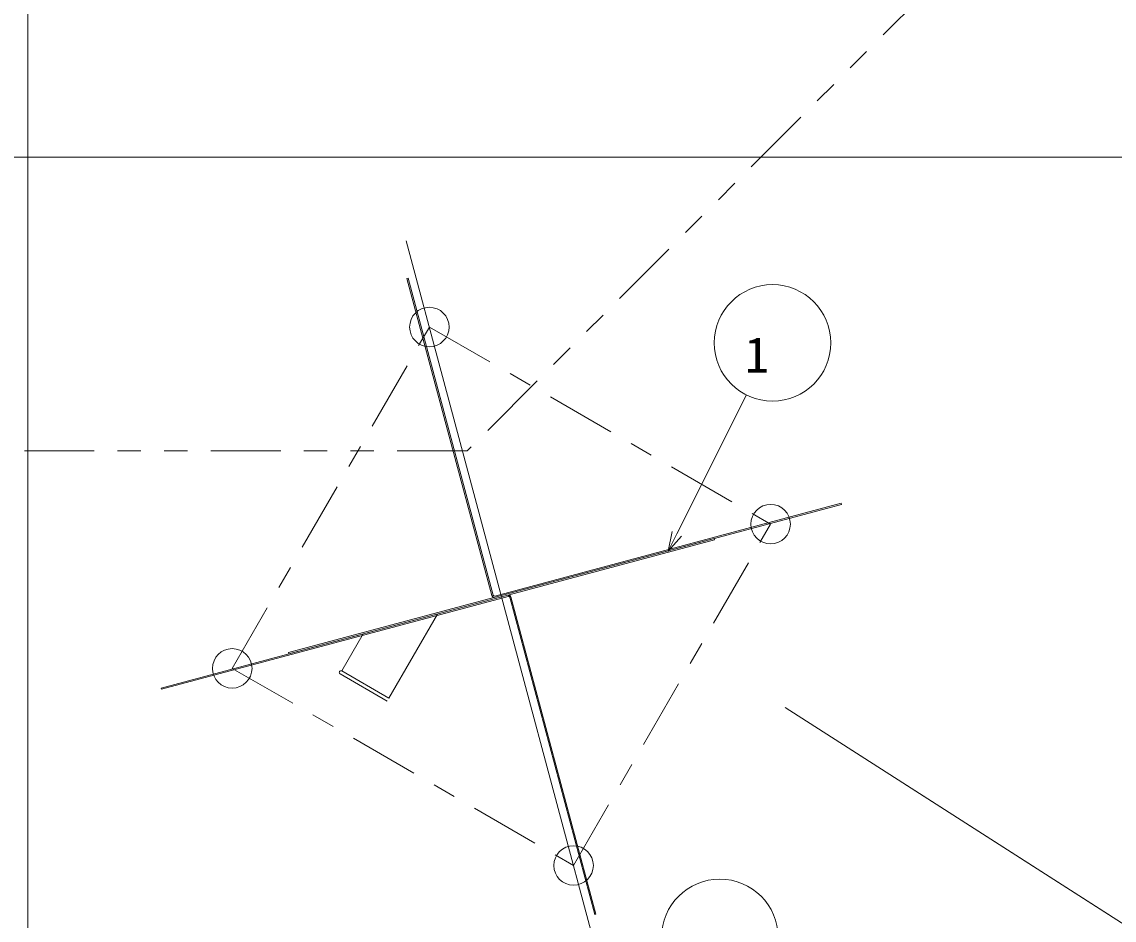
# Model space of a CAD drawing. Units: millimetres on the paper. Extents: x 0 to 420, y -594 to 297.
# Drawn here: x 83.36 to 130.24, y 189.89 to 228.45 of the extents above; entities that cross this region are included whole.
import ezdxf
from ezdxf.enums import TextEntityAlignment as Align

# ---------------------------------------------------------------- set-up
doc = ezdxf.new("R2010")
doc.units = ezdxf.units.MM
doc.linetypes.add('USER2', pattern=[6, 3, -1, 1, -1])
doc.linetypes.add('USER3', pattern=[8, 3, -1, 1, -1, 1, -1])
for name, color, linetype, lineweight in [('2D', 7, 'Continuous', 13), ('2D_DIMENSION', 7, 'Continuous', 13), ('2D_OUTLINE', 7, 'USER3', 13), ('AM_5', 7, 'Continuous', 13), ('FOOTING_C', 7, 'USER2', 13)]:
    doc.layers.add(name, color=color, linetype=linetype, lineweight=lineweight)
doc.styles.add('ＭＳ ゴシック', font='')
doc.styles.get('ＭＳ ゴシック').set_extended_font_data('MS Gothic')

msp = doc.modelspace()

# ---------------------------------------------------------------- linework, layer by layer
at = {"layer": '2D'}
for p, q in [((107.993, 188.672), (99.852, 219.056)), ((99.936, 217.453), (99.885, 217.439)), ((99.885, 217.439), (103.533, 203.825)), ((99.936, 217.453), (103.584, 203.838)), ((118.528, 207.787), (103.65, 203.801)), ((103.664, 203.749), (118.542, 207.736)), ((118.542, 207.736), (118.528, 207.787)), ((94.804, 201.375), (113.064, 206.268)), ((94.818, 201.324), (113.078, 206.217)), ((113.078, 206.217), (113.064, 206.268)), ((104.218, 203.843), (89.34, 199.856)), ((89.354, 199.805), (104.232, 203.791)), ((107.945, 190.139), (104.297, 203.753)), ((107.997, 190.153), (104.349, 203.767)), ((99.11, 199.425), (101.193, 203.032)), ((97.092, 200.59), (98.01, 202.179)), ((94.818, 201.324), (94.804, 201.375)), ((99.035, 199.295), (97.017, 200.46)), ((99.11, 199.425), (97.092, 200.59)), ((89.354, 199.805), (89.34, 199.856)), ((107.945, 190.139), (107.997, 190.153))]:
    msp.add_line(p, q, dxfattribs=at)
for centre, radius in [((100.845, 215.35), 0.847), ((115.495, 206.892), 0.847), ((92.387, 200.7), 0.847), ((107.037, 192.242), 0.847), ((113.315, 189.154), 2.5)]:
    msp.add_circle(centre, radius, dxfattribs=at)
for centre, radius, start, end in [((103.636, 203.852), 0.107, 195, 285), ((103.636, 203.852), 0.0533, 195, 285), ((104.246, 203.74), 0.107, 15, 105), ((104.246, 203.74), 0.0533, 15, 105), ((97.055, 200.525), 0.075, 60, 240)]:
    msp.add_arc(centre, radius, start, end, dxfattribs=at)
at = {"layer": '2D_DIMENSION'}
for p, q in [((83.608, 177.04), (83.608, 244.402)), ((83.608, 177.04), (83.608, 244.402)), ((155.83, 222.635), (59.566, 222.635)), ((155.83, 222.635), (59.566, 222.635)), ((116.124, 199.019), (130.147, 190.036)), ((142.066, 182.401), (116.124, 199.019))]:
    msp.add_line(p, q, dxfattribs=at)
at = {"layer": '2D_OUTLINE'}
for p, q in [((145.07, 252.635), (102.465, 210.03)), ((102.465, 210.03), (66.741, 210.03))]:
    msp.add_line(p, q, dxfattribs=at)
at = {"layer": 'AM_5'}
for p, q in [((114.456, 212.433), (111.473, 206.478)), ((111.274, 206.578), (111.1, 205.733)), ((111.473, 206.478), (111.1, 205.733)), ((111.1, 205.733), (111.673, 206.378))]:
    msp.add_line(p, q, dxfattribs=at)
msp.add_circle((115.575, 214.668), 2.5, dxfattribs=at)
at = {"layer": 'FOOTING_C'}
for p, q in [((92.387, 200.7), (100.845, 215.35)), ((100.845, 215.35), (115.495, 206.892)), ((107.037, 192.242), (115.495, 206.892)), ((92.387, 200.7), (107.037, 192.242))]:
    msp.add_line(p, q, dxfattribs=at)

# ---------------------------------------------------------------- texts
at = {"layer": 'AM_5', "style": 'ＭＳ ゴシック'}
msp.add_text('1', height=1.527, dxfattribs=at).set_placement((114.385, 212.932), align=Align.BOTTOM_LEFT)

doc.saveas('drawing.dxf')
